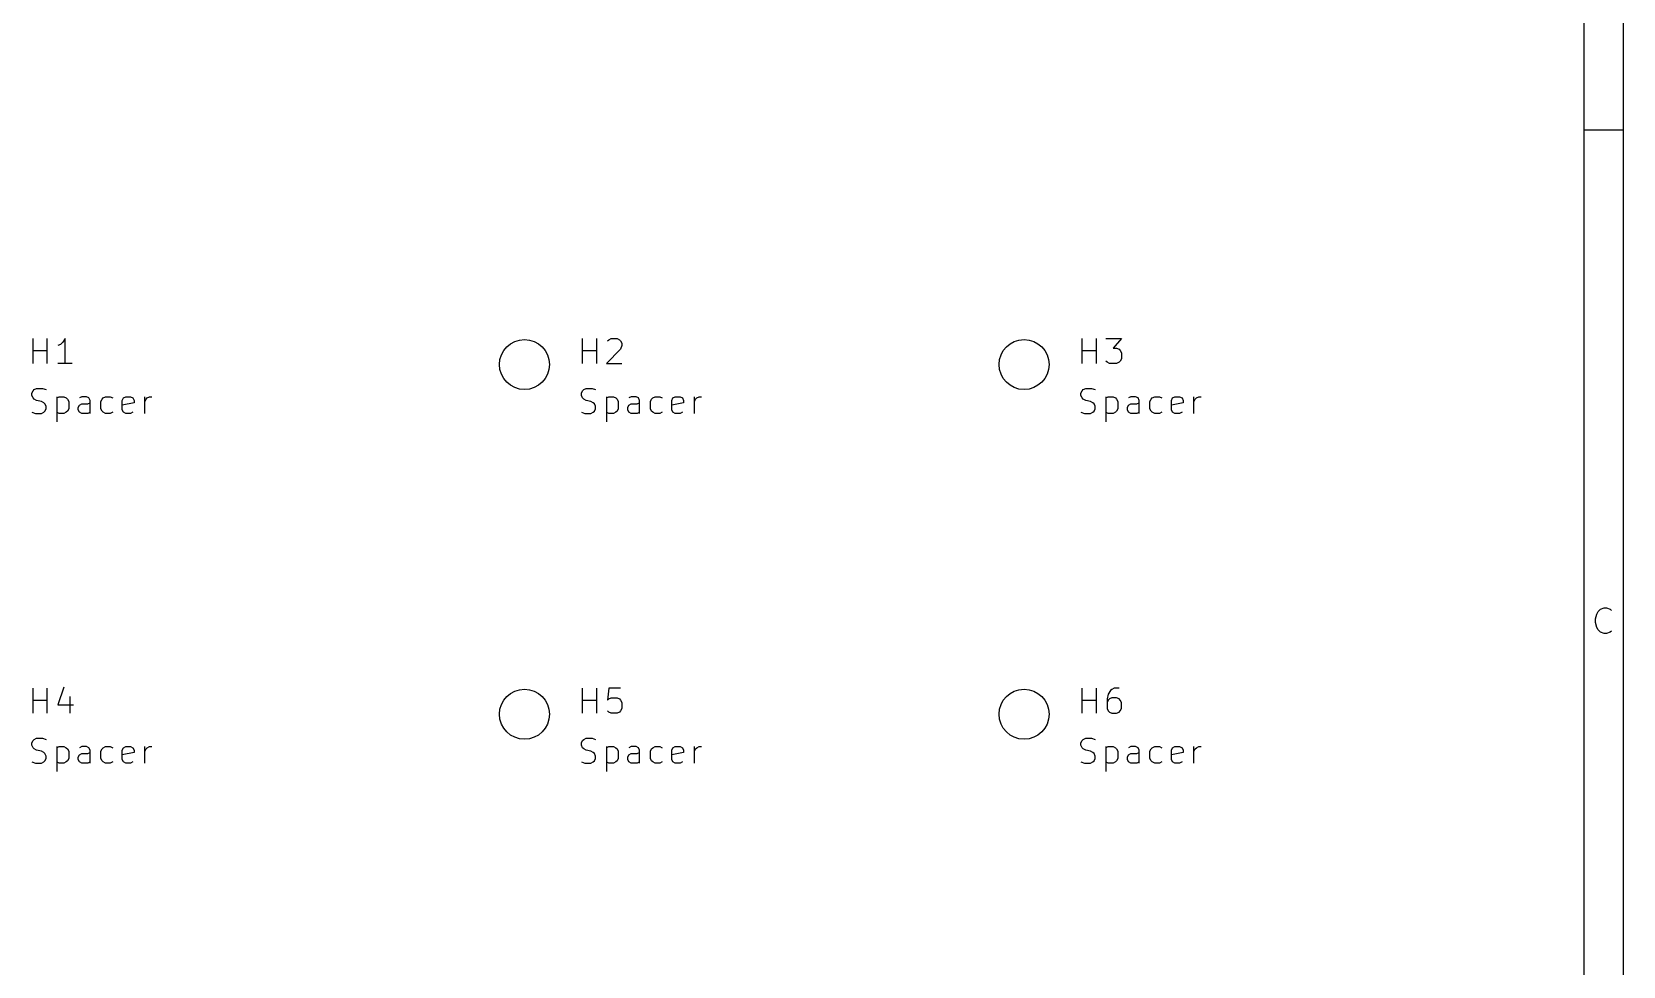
# Model space of a CAD drawing. Extents: x 0.4 to 11.3, y -7.9 to -0.4.
# Drawn here: x 8.114 to 11.299, y -6.004 to -4.134 of the extents above; entities that cross this region are included whole.
import ezdxf

# ---------------------------------------------------------------- set-up
doc = ezdxf.new("R2010")
doc.units = 0
doc.header["$MEASUREMENT"] = 0
doc.layers.add('CYAN2', color=4, linetype='CONTINUOUS')
doc.layers.add('RED2', color=1, linetype='CONTINUOUS')

msp = doc.modelspace()

# ---------------------------------------------------------------- linework, layer by layer
at = {"layer": 'CYAN2', "linetype": 'CONTINUOUS'}
for p, q in [((8.11628, -4.7978), (8.11628, -4.7478)), ((8.11628, -4.77161), (8.14485, -4.77161)), ((8.14485, -4.7978), (8.14485, -4.7478)), ((8.17104, -4.75971), (8.16628, -4.76209)), ((8.17581, -4.75495), (8.17104, -4.75971)), ((8.18057, -4.7478), (8.17581, -4.75495)), ((8.18057, -4.7978), (8.18057, -4.7478)), ((9.21628, -4.7978), (9.21628, -4.7478)), ((9.21628, -4.77161), (9.24485, -4.77161)), ((9.24485, -4.7978), (9.24485, -4.7478)), ((9.29247, -4.76923), (9.2639, -4.7978)), ((9.26628, -4.75257), (9.26866, -4.75019)), ((9.26866, -4.75019), (9.27343, -4.7478)), ((9.27343, -4.7478), (9.28533, -4.7478)), ((9.28533, -4.7478), (9.29009, -4.75019)), ((9.29009, -4.75019), (9.29247, -4.75257)), ((9.29247, -4.75257), (9.29485, -4.75733)), ((9.29485, -4.76209), (9.29247, -4.76923)), ((9.29485, -4.75733), (9.29485, -4.76209)), ((10.2163, -4.7978), (10.2163, -4.7478)), ((10.2163, -4.77161), (10.2449, -4.77161)), ((10.2449, -4.7978), (10.2449, -4.7478)), ((10.2639, -4.7478), (10.2949, -4.7478)), ((10.2949, -4.7478), (10.2782, -4.76685)), ((10.2782, -4.76685), (10.2853, -4.76685)), ((10.2853, -4.76685), (10.2901, -4.76923)), ((10.2901, -4.76923), (10.2925, -4.77161)), ((10.2925, -4.77161), (10.2949, -4.77637)), ((10.2949, -4.77637), (10.2949, -4.78828)), ((8.19485, -4.7978), (8.16628, -4.7978)), ((9.2639, -4.7978), (9.29485, -4.7978)), ((10.2663, -4.79543), (10.2639, -4.79304)), ((10.271, -4.7978), (10.2663, -4.79543)), ((10.2853, -4.7978), (10.271, -4.7978)), ((10.2901, -4.79543), (10.2853, -4.7978)), ((10.2925, -4.79304), (10.2901, -4.79543)), ((10.2949, -4.78828), (10.2925, -4.79304)), ((8.1139, -4.85733), (8.11628, -4.85257)), ((8.1139, -4.86209), (8.1139, -4.85733)), ((8.11628, -4.86685), (8.1139, -4.86209)), ((8.11628, -4.85257), (8.11866, -4.85019)), ((8.11866, -4.86923), (8.11628, -4.86685)), ((8.11866, -4.85019), (8.12343, -4.8478)), ((8.12343, -4.87161), (8.11866, -4.86923)), ((8.12343, -4.8478), (8.13533, -4.8478)), ((8.13295, -4.874), (8.12343, -4.87161)), ((8.13533, -4.8478), (8.14247, -4.85019)), ((8.1639, -4.86447), (8.1639, -4.91447)), ((8.1639, -4.86685), (8.16866, -4.86447)), ((8.16866, -4.86447), (8.17819, -4.86447)), ((8.17819, -4.86447), (8.18294, -4.86685)), ((8.18294, -4.86685), (8.18533, -4.86923)), ((8.18533, -4.86923), (8.18771, -4.874)), ((8.2139, -4.86447), (8.20913, -4.86685)), ((8.22342, -4.86447), (8.2139, -4.86447)), ((8.22818, -4.86685), (8.22342, -4.86447)), ((8.23056, -4.87161), (8.22818, -4.86685)), ((8.23056, -4.8978), (8.23056, -4.87161)), ((8.25199, -4.874), (8.25437, -4.86923)), ((8.25437, -4.86923), (8.25675, -4.86685)), ((8.25675, -4.86685), (8.26152, -4.86447)), ((8.26152, -4.86447), (8.27104, -4.86447)), ((8.27104, -4.86447), (8.2758, -4.86685)), ((8.29485, -4.87161), (8.29723, -4.86685)), ((8.29485, -4.89066), (8.29485, -4.87161)), ((8.29723, -4.86685), (8.30199, -4.86447)), ((8.30199, -4.86447), (8.31152, -4.86447)), ((8.31152, -4.86447), (8.31628, -4.86685)), ((8.31628, -4.86685), (8.31866, -4.87161)), ((8.31866, -4.87161), (8.31866, -4.87637)), ((8.34009, -4.8978), (8.34009, -4.86447)), ((8.34009, -4.874), (8.34247, -4.86923)), ((8.34247, -4.86923), (8.34485, -4.86685)), ((8.34485, -4.86685), (8.34961, -4.86447)), ((8.34961, -4.86447), (8.35437, -4.86447)), ((9.2139, -4.85733), (9.21628, -4.85257)), ((9.2139, -4.86209), (9.2139, -4.85733)), ((9.21628, -4.86685), (9.2139, -4.86209)), ((9.21628, -4.85257), (9.21866, -4.85019)), ((9.21866, -4.86923), (9.21628, -4.86685)), ((9.21866, -4.85019), (9.22343, -4.8478)), ((9.22343, -4.87161), (9.21866, -4.86923)), ((9.22343, -4.8478), (9.23533, -4.8478)), ((9.23295, -4.874), (9.22343, -4.87161)), ((9.23533, -4.8478), (9.24247, -4.85019)), ((9.2639, -4.86447), (9.2639, -4.91447)), ((9.2639, -4.86685), (9.26866, -4.86447)), ((9.26866, -4.86447), (9.27819, -4.86447)), ((9.27819, -4.86447), (9.28294, -4.86685)), ((9.28294, -4.86685), (9.28533, -4.86923)), ((9.28533, -4.86923), (9.28771, -4.874)), ((9.3139, -4.86447), (9.30913, -4.86685)), ((9.32342, -4.86447), (9.3139, -4.86447)), ((9.32818, -4.86685), (9.32342, -4.86447)), ((9.33056, -4.87161), (9.32818, -4.86685)), ((9.33056, -4.8978), (9.33056, -4.87161)), ((9.35199, -4.874), (9.35437, -4.86923)), ((9.35437, -4.86923), (9.35675, -4.86685)), ((9.35675, -4.86685), (9.36152, -4.86447)), ((9.36152, -4.86447), (9.37104, -4.86447)), ((9.37104, -4.86447), (9.3758, -4.86685)), ((9.39485, -4.87161), (9.39723, -4.86685)), ((9.39485, -4.89066), (9.39485, -4.87161)), ((9.39723, -4.86685), (9.40199, -4.86447)), ((9.40199, -4.86447), (9.41152, -4.86447)), ((9.41152, -4.86447), (9.41628, -4.86685)), ((9.41628, -4.86685), (9.41866, -4.87161)), ((9.41866, -4.87161), (9.41866, -4.87637)), ((9.44009, -4.8978), (9.44009, -4.86447)), ((9.44009, -4.874), (9.44247, -4.86923)), ((9.44247, -4.86923), (9.44485, -4.86685)), ((9.44485, -4.86685), (9.44961, -4.86447)), ((9.44961, -4.86447), (9.45437, -4.86447)), ((10.2139, -4.85733), (10.2163, -4.85257)), ((10.2139, -4.86209), (10.2139, -4.85733)), ((10.2163, -4.86685), (10.2139, -4.86209)), ((10.2163, -4.85257), (10.2187, -4.85019)), ((10.2187, -4.86923), (10.2163, -4.86685)), ((10.2187, -4.85019), (10.2234, -4.8478)), ((10.2234, -4.87161), (10.2187, -4.86923)), ((10.2234, -4.8478), (10.2353, -4.8478)), ((10.2329, -4.874), (10.2234, -4.87161)), ((10.2353, -4.8478), (10.2425, -4.85019)), ((10.2639, -4.86447), (10.2639, -4.91447)), ((10.2639, -4.86685), (10.2687, -4.86447)), ((10.2687, -4.86447), (10.2782, -4.86447)), ((10.2782, -4.86447), (10.2829, -4.86685)), ((10.2829, -4.86685), (10.2853, -4.86923)), ((10.2853, -4.86923), (10.2877, -4.874)), ((10.3139, -4.86447), (10.3091, -4.86685)), ((10.3234, -4.86447), (10.3139, -4.86447)), ((10.3282, -4.86685), (10.3234, -4.86447)), ((10.3306, -4.87161), (10.3282, -4.86685)), ((10.3306, -4.8978), (10.3306, -4.87161)), ((10.352, -4.874), (10.3544, -4.86923)), ((10.3544, -4.86923), (10.3568, -4.86685)), ((10.3568, -4.86685), (10.3615, -4.86447)), ((10.3615, -4.86447), (10.371, -4.86447)), ((10.371, -4.86447), (10.3758, -4.86685)), ((10.3949, -4.87161), (10.3972, -4.86685)), ((10.3949, -4.89066), (10.3949, -4.87161)), ((10.3972, -4.86685), (10.402, -4.86447)), ((10.402, -4.86447), (10.4115, -4.86447)), ((10.4115, -4.86447), (10.4163, -4.86685)), ((10.4163, -4.86685), (10.4187, -4.87161)), ((10.4187, -4.87161), (10.4187, -4.87637)), ((10.4401, -4.8978), (10.4401, -4.86447)), ((10.4401, -4.874), (10.4425, -4.86923)), ((10.4425, -4.86923), (10.4449, -4.86685)), ((10.4449, -4.86685), (10.4496, -4.86447)), ((10.4496, -4.86447), (10.4544, -4.86447)), ((8.1139, -4.89543), (8.12104, -4.8978)), ((8.12104, -4.8978), (8.13295, -4.8978)), ((8.13771, -4.87637), (8.13295, -4.874)), ((8.13295, -4.8978), (8.13771, -4.89543)), ((8.14009, -4.87876), (8.13771, -4.87637)), ((8.13771, -4.89543), (8.14009, -4.89304)), ((8.14247, -4.88352), (8.14009, -4.87876)), ((8.14009, -4.89304), (8.14247, -4.88828)), ((8.14247, -4.88828), (8.14247, -4.88352)), ((8.16866, -4.8978), (8.1639, -4.89543)), ((8.17819, -4.8978), (8.16866, -4.8978)), ((8.18294, -4.89543), (8.17819, -4.8978)), ((8.18533, -4.89304), (8.18294, -4.89543)), ((8.18771, -4.88828), (8.18533, -4.89304)), ((8.18771, -4.874), (8.18771, -4.88828)), ((8.20676, -4.8859), (8.20913, -4.88114)), ((8.20676, -4.89066), (8.20676, -4.8859)), ((8.20913, -4.89543), (8.20676, -4.89066)), ((8.20913, -4.88114), (8.2139, -4.87876)), ((8.2139, -4.8978), (8.20913, -4.89543)), ((8.2139, -4.87876), (8.2258, -4.87876)), ((8.2258, -4.8978), (8.2139, -4.8978)), ((8.2258, -4.87876), (8.23056, -4.87637)), ((8.23056, -4.89543), (8.2258, -4.8978)), ((8.25199, -4.88828), (8.25199, -4.874)), ((8.25437, -4.89304), (8.25199, -4.88828)), ((8.25675, -4.89543), (8.25437, -4.89304)), ((8.26152, -4.8978), (8.25675, -4.89543)), ((8.27104, -4.8978), (8.26152, -4.8978)), ((8.2758, -4.89543), (8.27104, -4.8978)), ((8.31866, -4.87637), (8.29485, -4.88114)), ((8.29723, -4.89543), (8.29485, -4.89066)), ((8.30199, -4.8978), (8.29723, -4.89543)), ((8.31152, -4.8978), (8.30199, -4.8978)), ((8.31628, -4.89543), (8.31152, -4.8978)), ((9.2139, -4.89543), (9.22104, -4.8978)), ((9.22104, -4.8978), (9.23295, -4.8978)), ((9.23771, -4.87637), (9.23295, -4.874)), ((9.23295, -4.8978), (9.23771, -4.89543)), ((9.24009, -4.87876), (9.23771, -4.87637)), ((9.23771, -4.89543), (9.24009, -4.89304)), ((9.24247, -4.88352), (9.24009, -4.87876)), ((9.24009, -4.89304), (9.24247, -4.88828)), ((9.24247, -4.88828), (9.24247, -4.88352)), ((9.26866, -4.8978), (9.2639, -4.89543)), ((9.27819, -4.8978), (9.26866, -4.8978)), ((9.28294, -4.89543), (9.27819, -4.8978)), ((9.28533, -4.89304), (9.28294, -4.89543)), ((9.28771, -4.88828), (9.28533, -4.89304)), ((9.28771, -4.874), (9.28771, -4.88828)), ((9.30676, -4.8859), (9.30913, -4.88114)), ((9.30676, -4.89066), (9.30676, -4.8859)), ((9.30913, -4.89543), (9.30676, -4.89066)), ((9.30913, -4.88114), (9.3139, -4.87876)), ((9.3139, -4.8978), (9.30913, -4.89543)), ((9.3139, -4.87876), (9.3258, -4.87876)), ((9.3258, -4.8978), (9.3139, -4.8978)), ((9.3258, -4.87876), (9.33056, -4.87637)), ((9.33056, -4.89543), (9.3258, -4.8978)), ((9.35199, -4.88828), (9.35199, -4.874)), ((9.35437, -4.89304), (9.35199, -4.88828)), ((9.35675, -4.89543), (9.35437, -4.89304)), ((9.36152, -4.8978), (9.35675, -4.89543)), ((9.37104, -4.8978), (9.36152, -4.8978)), ((9.3758, -4.89543), (9.37104, -4.8978)), ((9.41866, -4.87637), (9.39485, -4.88114)), ((9.39723, -4.89543), (9.39485, -4.89066)), ((9.40199, -4.8978), (9.39723, -4.89543)), ((9.41152, -4.8978), (9.40199, -4.8978)), ((9.41628, -4.89543), (9.41152, -4.8978)), ((10.2139, -4.89543), (10.221, -4.8978)), ((10.221, -4.8978), (10.2329, -4.8978)), ((10.2377, -4.87637), (10.2329, -4.874)), ((10.2329, -4.8978), (10.2377, -4.89543)), ((10.2401, -4.87876), (10.2377, -4.87637)), ((10.2377, -4.89543), (10.2401, -4.89304)), ((10.2425, -4.88352), (10.2401, -4.87876)), ((10.2401, -4.89304), (10.2425, -4.88828)), ((10.2425, -4.88828), (10.2425, -4.88352)), ((10.2687, -4.8978), (10.2639, -4.89543)), ((10.2782, -4.8978), (10.2687, -4.8978)), ((10.2829, -4.89543), (10.2782, -4.8978)), ((10.2853, -4.89304), (10.2829, -4.89543)), ((10.2877, -4.88828), (10.2853, -4.89304)), ((10.2877, -4.874), (10.2877, -4.88828)), ((10.3068, -4.8859), (10.3091, -4.88114)), ((10.3068, -4.89066), (10.3068, -4.8859)), ((10.3091, -4.89543), (10.3068, -4.89066)), ((10.3091, -4.88114), (10.3139, -4.87876)), ((10.3139, -4.8978), (10.3091, -4.89543)), ((10.3139, -4.87876), (10.3258, -4.87876)), ((10.3258, -4.8978), (10.3139, -4.8978)), ((10.3258, -4.87876), (10.3306, -4.87637)), ((10.3306, -4.89543), (10.3258, -4.8978)), ((10.352, -4.88828), (10.352, -4.874)), ((10.3544, -4.89304), (10.352, -4.88828)), ((10.3568, -4.89543), (10.3544, -4.89304)), ((10.3615, -4.8978), (10.3568, -4.89543)), ((10.371, -4.8978), (10.3615, -4.8978)), ((10.3758, -4.89543), (10.371, -4.8978)), ((10.4187, -4.87637), (10.3949, -4.88114)), ((10.3972, -4.89543), (10.3949, -4.89066)), ((10.402, -4.8978), (10.3972, -4.89543)), ((10.4115, -4.8978), (10.402, -4.8978)), ((10.4163, -4.89543), (10.4115, -4.8978)), ((8.17819, -5.44543), (8.16628, -5.48114)), ((8.11628, -5.4978), (8.11628, -5.4478)), ((8.11628, -5.47161), (8.14485, -5.47161)), ((8.14485, -5.4978), (8.14485, -5.4478)), ((8.19009, -5.46447), (8.19009, -5.4978)), ((9.21628, -5.4978), (9.21628, -5.4478)), ((9.21628, -5.47161), (9.24485, -5.47161)), ((9.24485, -5.4978), (9.24485, -5.4478)), ((9.26866, -5.4478), (9.26628, -5.47161)), ((9.26628, -5.47161), (9.26866, -5.46923)), ((9.29247, -5.4478), (9.26866, -5.4478)), ((9.26866, -5.46923), (9.27343, -5.46685)), ((9.27343, -5.46685), (9.28533, -5.46685)), ((9.28533, -5.46685), (9.29009, -5.46923)), ((9.29009, -5.46923), (9.29247, -5.47161)), ((9.29247, -5.47161), (9.29485, -5.47637)), ((9.29485, -5.47637), (9.29485, -5.48828)), ((10.2163, -5.4978), (10.2163, -5.4478)), ((10.2163, -5.47161), (10.2449, -5.47161)), ((10.2449, -5.4978), (10.2449, -5.4478)), ((10.2687, -5.45971), (10.2663, -5.46923)), ((10.2663, -5.46923), (10.2663, -5.48828)), ((10.2687, -5.47161), (10.2663, -5.47637)), ((10.2734, -5.45257), (10.2687, -5.45971)), ((10.271, -5.46923), (10.2687, -5.47161)), ((10.2758, -5.46685), (10.271, -5.46923)), ((10.2758, -5.45019), (10.2734, -5.45257)), ((10.2806, -5.4478), (10.2758, -5.45019)), ((10.2853, -5.46685), (10.2758, -5.46685)), ((10.2901, -5.4478), (10.2806, -5.4478)), ((10.2901, -5.46923), (10.2853, -5.46685)), ((10.2925, -5.47161), (10.2901, -5.46923)), ((10.2949, -5.47637), (10.2925, -5.47161)), ((10.2949, -5.48828), (10.2949, -5.47637)), ((8.16628, -5.48114), (8.19723, -5.48114)), ((9.26866, -5.49543), (9.26628, -5.49304)), ((9.27343, -5.4978), (9.26866, -5.49543)), ((9.28533, -5.4978), (9.27343, -5.4978)), ((9.29009, -5.49543), (9.28533, -5.4978)), ((9.29247, -5.49304), (9.29009, -5.49543)), ((9.29485, -5.48828), (9.29247, -5.49304)), ((10.2663, -5.48828), (10.2687, -5.49304)), ((10.2687, -5.49304), (10.271, -5.49543)), ((10.271, -5.49543), (10.2758, -5.4978)), ((10.2758, -5.4978), (10.2853, -5.4978)), ((10.2853, -5.4978), (10.2901, -5.49543)), ((10.2901, -5.49543), (10.2925, -5.49304)), ((10.2925, -5.49304), (10.2949, -5.48828)), ((8.1139, -5.55733), (8.11628, -5.55257)), ((8.1139, -5.56209), (8.1139, -5.55733)), ((8.11628, -5.56685), (8.1139, -5.56209)), ((8.11628, -5.55257), (8.11866, -5.55019)), ((8.11866, -5.56923), (8.11628, -5.56685)), ((8.11866, -5.55019), (8.12343, -5.5478)), ((8.12343, -5.57161), (8.11866, -5.56923)), ((8.12343, -5.5478), (8.13533, -5.5478)), ((8.13295, -5.574), (8.12343, -5.57161)), ((8.13771, -5.57637), (8.13295, -5.574)), ((8.13533, -5.5478), (8.14247, -5.55019)), ((8.1639, -5.56447), (8.1639, -5.61447)), ((8.1639, -5.56685), (8.16866, -5.56447)), ((8.16866, -5.56447), (8.17819, -5.56447)), ((8.17819, -5.56447), (8.18294, -5.56685)), ((8.18294, -5.56685), (8.18533, -5.56923)), ((8.18533, -5.56923), (8.18771, -5.574)), ((8.18771, -5.574), (8.18771, -5.58828)), ((8.2139, -5.56447), (8.20913, -5.56685)), ((8.22342, -5.56447), (8.2139, -5.56447)), ((8.22818, -5.56685), (8.22342, -5.56447)), ((8.23056, -5.57161), (8.22818, -5.56685)), ((8.23056, -5.5978), (8.23056, -5.57161)), ((8.25199, -5.574), (8.25437, -5.56923)), ((8.25199, -5.58828), (8.25199, -5.574)), ((8.25437, -5.56923), (8.25675, -5.56685)), ((8.25675, -5.56685), (8.26152, -5.56447)), ((8.26152, -5.56447), (8.27104, -5.56447)), ((8.27104, -5.56447), (8.2758, -5.56685)), ((8.29485, -5.57161), (8.29723, -5.56685)), ((8.29485, -5.59066), (8.29485, -5.57161)), ((8.29723, -5.56685), (8.30199, -5.56447)), ((8.30199, -5.56447), (8.31152, -5.56447)), ((8.31152, -5.56447), (8.31628, -5.56685)), ((8.31628, -5.56685), (8.31866, -5.57161)), ((8.31866, -5.57161), (8.31866, -5.57637)), ((8.34009, -5.5978), (8.34009, -5.56447)), ((8.34009, -5.574), (8.34247, -5.56923)), ((8.34247, -5.56923), (8.34485, -5.56685)), ((8.34485, -5.56685), (8.34961, -5.56447)), ((8.34961, -5.56447), (8.35437, -5.56447)), ((9.2139, -5.55733), (9.21628, -5.55257)), ((9.2139, -5.56209), (9.2139, -5.55733)), ((9.21628, -5.56685), (9.2139, -5.56209)), ((9.21628, -5.55257), (9.21866, -5.55019)), ((9.21866, -5.56923), (9.21628, -5.56685)), ((9.21866, -5.55019), (9.22343, -5.5478)), ((9.22343, -5.57161), (9.21866, -5.56923)), ((9.22343, -5.5478), (9.23533, -5.5478)), ((9.23295, -5.574), (9.22343, -5.57161)), ((9.23771, -5.57637), (9.23295, -5.574)), ((9.23533, -5.5478), (9.24247, -5.55019)), ((9.2639, -5.56447), (9.2639, -5.61447)), ((9.2639, -5.56685), (9.26866, -5.56447)), ((9.26866, -5.56447), (9.27819, -5.56447)), ((9.27819, -5.56447), (9.28294, -5.56685)), ((9.28294, -5.56685), (9.28533, -5.56923)), ((9.28533, -5.56923), (9.28771, -5.574)), ((9.28771, -5.574), (9.28771, -5.58828)), ((9.3139, -5.56447), (9.30913, -5.56685)), ((9.32342, -5.56447), (9.3139, -5.56447)), ((9.32818, -5.56685), (9.32342, -5.56447)), ((9.33056, -5.57161), (9.32818, -5.56685)), ((9.33056, -5.5978), (9.33056, -5.57161)), ((9.35199, -5.574), (9.35437, -5.56923)), ((9.35199, -5.58828), (9.35199, -5.574)), ((9.35437, -5.56923), (9.35675, -5.56685)), ((9.35675, -5.56685), (9.36152, -5.56447)), ((9.36152, -5.56447), (9.37104, -5.56447)), ((9.37104, -5.56447), (9.3758, -5.56685)), ((9.39485, -5.57161), (9.39723, -5.56685)), ((9.39485, -5.59066), (9.39485, -5.57161)), ((9.39723, -5.56685), (9.40199, -5.56447)), ((9.40199, -5.56447), (9.41152, -5.56447)), ((9.41152, -5.56447), (9.41628, -5.56685)), ((9.41628, -5.56685), (9.41866, -5.57161)), ((9.41866, -5.57161), (9.41866, -5.57637)), ((9.44009, -5.5978), (9.44009, -5.56447)), ((9.44009, -5.574), (9.44247, -5.56923)), ((9.44247, -5.56923), (9.44485, -5.56685)), ((9.44485, -5.56685), (9.44961, -5.56447)), ((9.44961, -5.56447), (9.45437, -5.56447)), ((10.2139, -5.55733), (10.2163, -5.55257)), ((10.2139, -5.56209), (10.2139, -5.55733)), ((10.2163, -5.56685), (10.2139, -5.56209)), ((10.2163, -5.55257), (10.2187, -5.55019)), ((10.2187, -5.56923), (10.2163, -5.56685)), ((10.2187, -5.55019), (10.2234, -5.5478)), ((10.2234, -5.57161), (10.2187, -5.56923)), ((10.2234, -5.5478), (10.2353, -5.5478)), ((10.2329, -5.574), (10.2234, -5.57161)), ((10.2377, -5.57637), (10.2329, -5.574)), ((10.2353, -5.5478), (10.2425, -5.55019)), ((10.2639, -5.56447), (10.2639, -5.61447)), ((10.2639, -5.56685), (10.2687, -5.56447)), ((10.2687, -5.56447), (10.2782, -5.56447)), ((10.2782, -5.56447), (10.2829, -5.56685)), ((10.2829, -5.56685), (10.2853, -5.56923)), ((10.2853, -5.56923), (10.2877, -5.574)), ((10.2877, -5.574), (10.2877, -5.58828)), ((10.3139, -5.56447), (10.3091, -5.56685)), ((10.3234, -5.56447), (10.3139, -5.56447)), ((10.3282, -5.56685), (10.3234, -5.56447)), ((10.3306, -5.57161), (10.3282, -5.56685)), ((10.3306, -5.5978), (10.3306, -5.57161)), ((10.352, -5.574), (10.3544, -5.56923)), ((10.352, -5.58828), (10.352, -5.574)), ((10.3544, -5.56923), (10.3568, -5.56685)), ((10.3568, -5.56685), (10.3615, -5.56447)), ((10.3615, -5.56447), (10.371, -5.56447)), ((10.371, -5.56447), (10.3758, -5.56685)), ((10.3949, -5.57161), (10.3972, -5.56685)), ((10.3949, -5.59066), (10.3949, -5.57161)), ((10.3972, -5.56685), (10.402, -5.56447)), ((10.402, -5.56447), (10.4115, -5.56447)), ((10.4115, -5.56447), (10.4163, -5.56685)), ((10.4163, -5.56685), (10.4187, -5.57161)), ((10.4187, -5.57161), (10.4187, -5.57637)), ((10.4401, -5.5978), (10.4401, -5.56447)), ((10.4401, -5.574), (10.4425, -5.56923)), ((10.4425, -5.56923), (10.4449, -5.56685)), ((10.4449, -5.56685), (10.4496, -5.56447)), ((10.4496, -5.56447), (10.4544, -5.56447)), ((8.1139, -5.59543), (8.12104, -5.5978)), ((8.12104, -5.5978), (8.13295, -5.5978)), ((8.13295, -5.5978), (8.13771, -5.59543)), ((8.14009, -5.57876), (8.13771, -5.57637)), ((8.13771, -5.59543), (8.14009, -5.59304)), ((8.14247, -5.58352), (8.14009, -5.57876)), ((8.14009, -5.59304), (8.14247, -5.58828)), ((8.14247, -5.58828), (8.14247, -5.58352)), ((8.16866, -5.5978), (8.1639, -5.59543)), ((8.17819, -5.5978), (8.16866, -5.5978)), ((8.18294, -5.59543), (8.17819, -5.5978)), ((8.18533, -5.59304), (8.18294, -5.59543)), ((8.18771, -5.58828), (8.18533, -5.59304)), ((8.20676, -5.5859), (8.20913, -5.58114)), ((8.20676, -5.59066), (8.20676, -5.5859)), ((8.20913, -5.59543), (8.20676, -5.59066)), ((8.20913, -5.58114), (8.2139, -5.57876)), ((8.2139, -5.5978), (8.20913, -5.59543)), ((8.2139, -5.57876), (8.2258, -5.57876)), ((8.2258, -5.5978), (8.2139, -5.5978)), ((8.2258, -5.57876), (8.23056, -5.57637)), ((8.23056, -5.59543), (8.2258, -5.5978)), ((8.25437, -5.59304), (8.25199, -5.58828)), ((8.25675, -5.59543), (8.25437, -5.59304)), ((8.26152, -5.5978), (8.25675, -5.59543)), ((8.27104, -5.5978), (8.26152, -5.5978)), ((8.2758, -5.59543), (8.27104, -5.5978)), ((8.31866, -5.57637), (8.29485, -5.58114)), ((8.29723, -5.59543), (8.29485, -5.59066)), ((8.30199, -5.5978), (8.29723, -5.59543)), ((8.31152, -5.5978), (8.30199, -5.5978)), ((8.31628, -5.59543), (8.31152, -5.5978)), ((9.2139, -5.59543), (9.22104, -5.5978)), ((9.22104, -5.5978), (9.23295, -5.5978)), ((9.23295, -5.5978), (9.23771, -5.59543)), ((9.24009, -5.57876), (9.23771, -5.57637)), ((9.23771, -5.59543), (9.24009, -5.59304)), ((9.24247, -5.58352), (9.24009, -5.57876)), ((9.24009, -5.59304), (9.24247, -5.58828)), ((9.24247, -5.58828), (9.24247, -5.58352)), ((9.26866, -5.5978), (9.2639, -5.59543)), ((9.27819, -5.5978), (9.26866, -5.5978)), ((9.28294, -5.59543), (9.27819, -5.5978)), ((9.28533, -5.59304), (9.28294, -5.59543)), ((9.28771, -5.58828), (9.28533, -5.59304)), ((9.30676, -5.5859), (9.30913, -5.58114)), ((9.30676, -5.59066), (9.30676, -5.5859)), ((9.30913, -5.59543), (9.30676, -5.59066)), ((9.30913, -5.58114), (9.3139, -5.57876)), ((9.3139, -5.5978), (9.30913, -5.59543)), ((9.3139, -5.57876), (9.3258, -5.57876)), ((9.3258, -5.5978), (9.3139, -5.5978)), ((9.3258, -5.57876), (9.33056, -5.57637)), ((9.33056, -5.59543), (9.3258, -5.5978)), ((9.35437, -5.59304), (9.35199, -5.58828)), ((9.35675, -5.59543), (9.35437, -5.59304)), ((9.36152, -5.5978), (9.35675, -5.59543)), ((9.37104, -5.5978), (9.36152, -5.5978)), ((9.3758, -5.59543), (9.37104, -5.5978)), ((9.41866, -5.57637), (9.39485, -5.58114)), ((9.39723, -5.59543), (9.39485, -5.59066)), ((9.40199, -5.5978), (9.39723, -5.59543)), ((9.41152, -5.5978), (9.40199, -5.5978)), ((9.41628, -5.59543), (9.41152, -5.5978)), ((10.2139, -5.59543), (10.221, -5.5978)), ((10.221, -5.5978), (10.2329, -5.5978)), ((10.2329, -5.5978), (10.2377, -5.59543)), ((10.2401, -5.57876), (10.2377, -5.57637)), ((10.2377, -5.59543), (10.2401, -5.59304)), ((10.2425, -5.58352), (10.2401, -5.57876)), ((10.2401, -5.59304), (10.2425, -5.58828)), ((10.2425, -5.58828), (10.2425, -5.58352)), ((10.2687, -5.5978), (10.2639, -5.59543)), ((10.2782, -5.5978), (10.2687, -5.5978)), ((10.2829, -5.59543), (10.2782, -5.5978)), ((10.2853, -5.59304), (10.2829, -5.59543)), ((10.2877, -5.58828), (10.2853, -5.59304)), ((10.3068, -5.5859), (10.3091, -5.58114)), ((10.3068, -5.59066), (10.3068, -5.5859)), ((10.3091, -5.59543), (10.3068, -5.59066)), ((10.3091, -5.58114), (10.3139, -5.57876)), ((10.3139, -5.5978), (10.3091, -5.59543)), ((10.3139, -5.57876), (10.3258, -5.57876)), ((10.3258, -5.5978), (10.3139, -5.5978)), ((10.3258, -5.57876), (10.3306, -5.57637)), ((10.3306, -5.59543), (10.3258, -5.5978)), ((10.3544, -5.59304), (10.352, -5.58828)), ((10.3568, -5.59543), (10.3544, -5.59304)), ((10.3615, -5.5978), (10.3568, -5.59543)), ((10.371, -5.5978), (10.3615, -5.5978)), ((10.3758, -5.59543), (10.371, -5.5978)), ((10.4187, -5.57637), (10.3949, -5.58114)), ((10.3972, -5.59543), (10.3949, -5.59066)), ((10.402, -5.5978), (10.3972, -5.59543)), ((10.4115, -5.5978), (10.402, -5.5978)), ((10.4163, -5.59543), (10.4115, -5.5978))]:
    msp.add_line(p, q, dxfattribs=at)
at = {"layer": 'RED2', "linetype": 'CONTINUOUS'}
for p, q in [((11.2993, -0.393701), (11.2993, -7.8743)), ((11.2206, -0.472441), (11.2206, -7.79556)), ((11.2993, -4.33071), (11.2206, -4.33071)), ((11.2538, -5.28959), (11.2611, -5.28715)), ((11.2611, -5.28715), (11.266, -5.28715)), ((11.266, -5.28715), (11.2733, -5.28959)), ((11.2441, -5.30909), (11.2465, -5.29934)), ((11.2441, -5.3164), (11.2441, -5.30909)), ((11.2465, -5.32615), (11.2441, -5.3164)), ((11.2465, -5.29934), (11.249, -5.29446)), ((11.249, -5.29446), (11.2538, -5.28959)), ((11.2733, -5.28959), (11.2758, -5.29203)), ((11.249, -5.33102), (11.2465, -5.32615)), ((11.2538, -5.3359), (11.249, -5.33102)), ((11.2611, -5.33833), (11.2538, -5.3359)), ((11.266, -5.33833), (11.2611, -5.33833)), ((11.2733, -5.3359), (11.266, -5.33833)), ((11.2758, -5.33346), (11.2733, -5.3359))]:
    msp.add_line(p, q, dxfattribs=at)
at = {"layer": 'RED2'}
for centre in [(9.1, -4.8), (10.1, -4.8), (9.1, -5.5), (10.1, -5.5)]:
    msp.add_circle(centre, 0.05, dxfattribs=at)

doc.saveas('drawing.dxf')
